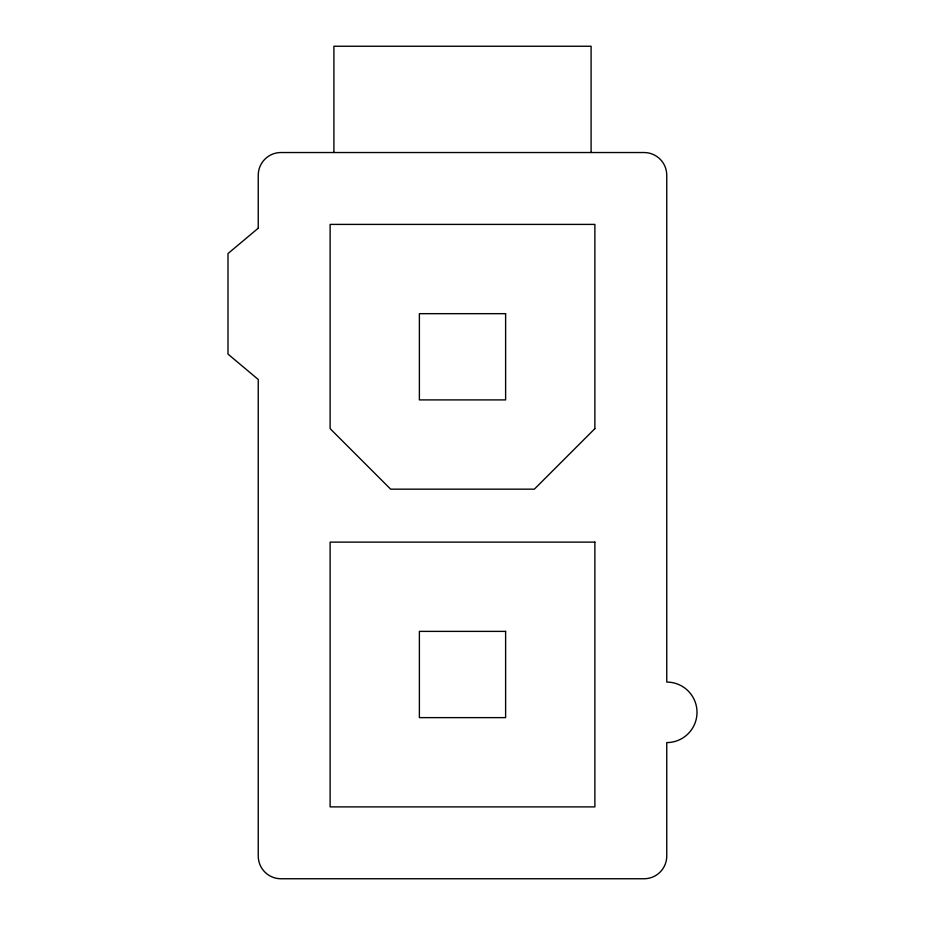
<?xml version="1.0" encoding="UTF-8"?>
<svg xmlns="http://www.w3.org/2000/svg" width="925" height="925" viewBox="0 0 925 925"><rect width="100%" height="100%" fill="white"/><g stroke="black" fill="none" stroke-linecap="round" stroke-linejoin="round"><path stroke-width="1.39" d="M591.098 152.532L591.098 46.25L333.902 46.25L333.902 152.532M594.879 428.645L534.361 489.163L390.639 489.163L330.121 428.645L330.121 224.405L594.879 224.405L594.879 428.645M258.248 228.186L227.989 253.566L227.989 354.102L258.248 379.481L258.248 856.053A22.697 22.697 0 0 0 280.946 878.75L644.054 878.75A22.697 22.697 0 0 0 666.752 856.053L666.752 742.59A30.259 30.259 0 0 0 697.011 712.331A30.259 30.259 0 0 0 666.752 682.072L666.752 175.23A22.697 22.697 0 0 0 644.054 152.532L280.946 152.532A22.697 22.697 0 0 0 258.248 175.23L258.248 228.186M505.617 313.667L419.383 313.667L419.383 399.901L505.617 399.901L505.617 313.667M594.879 542.119L330.121 542.119L330.121 806.889L594.879 806.889L594.879 542.119M505.617 631.382L419.383 631.382L419.383 717.627L505.617 717.627L505.617 631.382"/></g></svg>
